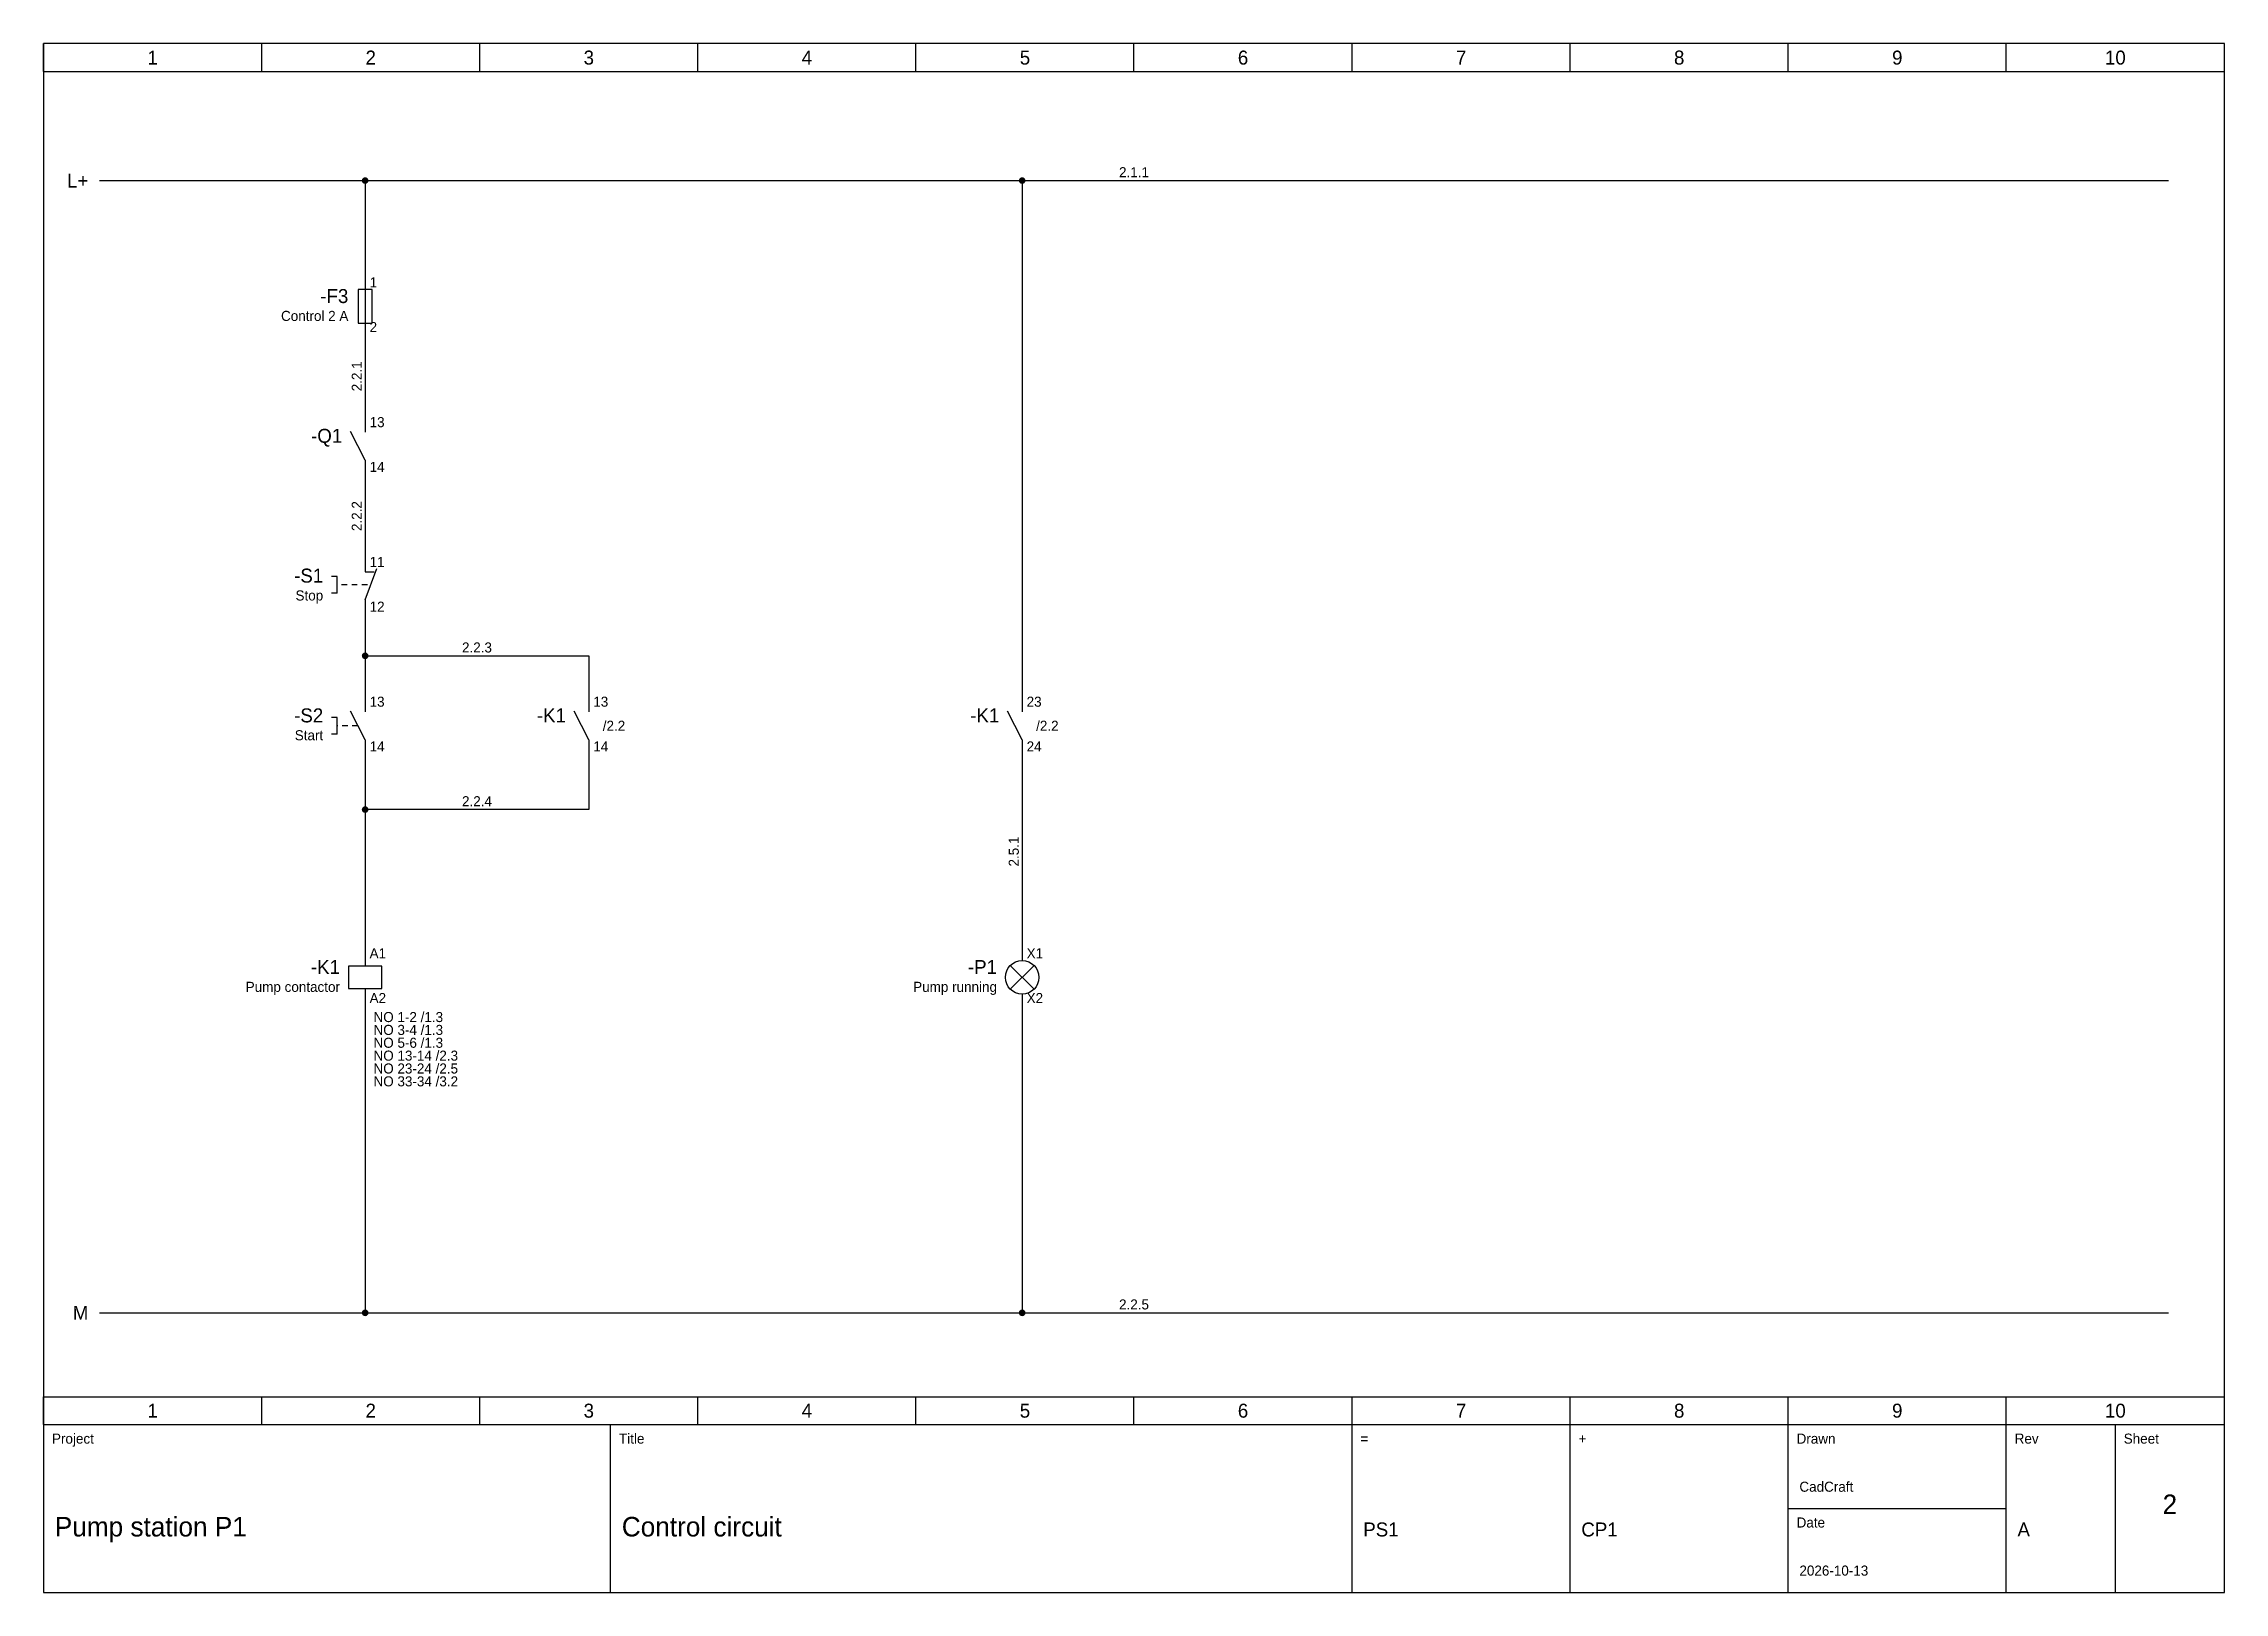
# Paper-space layout 'Sheet 2' of a CAD drawing. Header units: millimetres. Extents: x 20 to 410, y 10 to 287.
import ezdxf
from ezdxf.enums import TextEntityAlignment as Align

# ---------------------------------------------------------------- set-up
doc = ezdxf.new("R2010")
doc.units = ezdxf.units.MM
for name, color, linetype in [('EL-FRAME', 7, 'Continuous'), ('EL-SYMBOL', 7, 'Continuous'), ('EL-TEXT', 7, 'Continuous'), ('EL-WIRE', 7, 'Continuous'), ('EL-WIRE-0V', 7, 'Continuous'), ('EL-WIRE-24VDC', 7, 'Continuous'), ('EL-WIRENO', 7, 'Continuous')]:
    doc.layers.add(name, color=color, linetype=linetype)

# ---------------------------------------------------------------- blocks, each defined once
blk = doc.blocks.new('EL_FRAME_A3')
for p, q in [((20, 282), (20, 287)), ((59, 282), (59, 287)), ((98, 282), (98, 287)), ((137, 282), (137, 287)), ((176, 282), (176, 287)), ((215, 282), (215, 287)), ((254, 282), (254, 287)), ((293, 282), (293, 287)), ((332, 282), (332, 287)), ((371, 282), (371, 287)), ((410, 282), (410, 287)), ((20, 282), (410, 282)), ((20, 45), (410, 45)), ((20, 40), (20, 45)), ((59, 40), (59, 45)), ((98, 40), (98, 45)), ((137, 40), (137, 45)), ((176, 40), (176, 45)), ((215, 40), (215, 45)), ((254, 40), (254, 45)), ((293, 40), (293, 45)), ((332, 40), (332, 45)), ((371, 40), (371, 45)), ((410, 40), (410, 45)), ((20, 40), (410, 40)), ((121.4, 10), (121.4, 40)), ((254, 10), (254, 40)), ((293, 10), (293, 40)), ((332, 10), (332, 40)), ((371, 10), (371, 40)), ((390.5, 10), (390.5, 40)), ((332, 25), (371, 25))]:
    blk.add_line(p, q)
at = {"flags": 128}
blk.add_lwpolyline([(20, 10), (410, 10), (410, 287), (20, 287)], close=True, dxfattribs=at)
for s, p in [('1', (39.5, 284.5)), ('2', (78.5, 284.5)), ('3', (117.5, 284.5)), ('4', (156.5, 284.5)), ('5', (195.5, 284.5)), ('6', (234.5, 284.5)), ('7', (273.5, 284.5)), ('8', (312.5, 284.5)), ('9', (351.5, 284.5)), ('10', (390.5, 284.5)), ('1', (39.5, 42.5)), ('2', (78.5, 42.5)), ('3', (117.5, 42.5)), ('4', (156.5, 42.5)), ('5', (195.5, 42.5)), ('6', (234.5, 42.5)), ('7', (273.5, 42.5)), ('8', (312.5, 42.5)), ('9', (351.5, 42.5)), ('10', (390.5, 42.5))]:
    blk.add_text(s, height=2.5).set_placement(p, align=Align.MIDDLE_CENTER)
for s, p in [('Project', (21.5, 37.5)), ('Title', (122.9, 37.5)), ('=', (255.5, 37.5)), ('+', (294.5, 37.5)), ('Drawn', (333.5, 37.5)), ('Rev', (372.5, 37.5)), ('Sheet', (392, 37.5)), ('Date', (333.5, 22.5))]:
    blk.add_text(s, height=1.8).set_placement(p, align=Align.MIDDLE_LEFT)
for tag, p, height in [('DRAWN', (334, 28), 1.8), ('PROJECT', (22, 20), 3.5), ('TITLE', (123.4, 20), 3.5), ('PLANT', (256, 20), 2.5), ('LOC', (295, 20), 2.5), ('REV', (373, 20), 2.5), ('DATE', (334, 13), 1.8)]:
    blk.add_attdef(tag, p, '', height=height)
for tag, height, p in [('SHEET', 3.5, (400.25, 24)), ('SHEETS', 1.8, (400.25, 16))]:
    blk.add_attdef(tag, text='', height=height).set_placement(p, align=Align.CENTER)
at = {"flags": 3}
blk.add_attdef('EL', (0, 0), '', height=1, dxfattribs=at)
blk = doc.blocks.new('EL_IEC_FUSE')
blk.add_line((0, 5), (0, -5))
at = {"flags": 128}
blk.add_lwpolyline([(-1.25, -3), (1.25, -3), (1.25, 3), (-1.25, 3)], close=True, dxfattribs=at)
for tag, p in [('P1', (0.8, 3.4)), ('P2', (0.8, -4.6))]:
    blk.add_attdef(tag, p, '', height=1.8)
for tag, height, p in [('TAG', 2.5, (-3, 0.6)), ('DESC', 1.8, (-3, -2.6))]:
    blk.add_attdef(tag, text='', height=height).set_placement(p, align=Align.RIGHT)
at = {"flags": 3}
blk.add_attdef('EL', (0, 0), '', height=1, dxfattribs=at)
at = {"flags": 1}
for tag in ['ORDER', 'FUNC', 'PART', 'MFR', 'LOC']:
    blk.add_attdef(tag, text='', height=1.8, dxfattribs=at).set_placement((-3, -5), align=Align.RIGHT)
blk = doc.blocks.new('EL_IEC_CONTACT_NO')
for p, q in [((0, 5), (0, 2.5)), ((0, -2.5), (-2.6, 2.6)), ((0, -2.5), (0, -5))]:
    blk.add_line(p, q)
for tag, p in [('P1', (0.8, 3.4)), ('XREF', (2.5, -0.9)), ('P2', (0.8, -4.6))]:
    blk.add_attdef(tag, p, '', height=1.8)
for tag, height, p in [('TAG', 2.5, (-4.1, 0.6)), ('DESC', 1.8, (-4.1, -2.6))]:
    blk.add_attdef(tag, text='', height=height).set_placement(p, align=Align.RIGHT)
at = {"flags": 3}
blk.add_attdef('EL', (0, 0), '', height=1, dxfattribs=at)
at = {"flags": 1}
for tag in ['ORDER', 'FUNC', 'PART', 'MFR', 'LOC']:
    blk.add_attdef(tag, text='', height=1.8, dxfattribs=at).set_placement((-4.1, -5), align=Align.RIGHT)
blk = doc.blocks.new('EL_IEC_PUSHBUTTON_NC')
for p, q in [((0, 5), (0, 2.5)), ((-5, 1.7), (-6, 1.7)), ((-5, -1.3), (-5, 1.7)), ((-3.2, 0.2), (-4.2, 0.2)), ((-1.4, 0.2), (-2.4, 0.2)), ((0.4, 0.2), (-0.6, 0.2)), ((0, -2.5), (2.1, 3.1)), ((0, 2.5), (1.6, 2.5)), ((-5, -1.3), (-6, -1.3)), ((0, -2.5), (0, -5))]:
    blk.add_line(p, q)
for tag, p in [('P1', (0.8, 3.4)), ('P2', (0.8, -4.6))]:
    blk.add_attdef(tag, p, '', height=1.8)
for tag, height, p in [('TAG', 2.5, (-7.5, 0.6)), ('DESC', 1.8, (-7.5, -2.6))]:
    blk.add_attdef(tag, text='', height=height).set_placement(p, align=Align.RIGHT)
at = {"flags": 3}
blk.add_attdef('EL', (0, 0), '', height=1, dxfattribs=at)
at = {"flags": 1}
for tag in ['ORDER', 'FUNC', 'PART', 'MFR', 'LOC']:
    blk.add_attdef(tag, text='', height=1.8, dxfattribs=at).set_placement((-7.5, -5), align=Align.RIGHT)
blk = doc.blocks.new('EL_IEC_PUSHBUTTON_NO')
for p, q in [((0, 5), (0, 2.5)), ((-5, 1.5), (-6, 1.5)), ((-5, -1.5), (-5, 1.5)), ((-4.9, 0), (-5, 0)), ((-3.1, 0), (-4.1, 0)), ((0, -2.5), (-2.6, 2.6)), ((-1.3, 0), (-2.3, 0)), ((-5, -1.5), (-6, -1.5)), ((0, -2.5), (0, -5))]:
    blk.add_line(p, q)
for tag, p in [('P1', (0.8, 3.4)), ('P2', (0.8, -4.6))]:
    blk.add_attdef(tag, p, '', height=1.8)
for tag, height, p in [('TAG', 2.5, (-7.5, 0.6)), ('DESC', 1.8, (-7.5, -2.6))]:
    blk.add_attdef(tag, text='', height=height).set_placement(p, align=Align.RIGHT)
at = {"flags": 3}
blk.add_attdef('EL', (0, 0), '', height=1, dxfattribs=at)
at = {"flags": 1}
for tag in ['ORDER', 'FUNC', 'PART', 'MFR', 'LOC']:
    blk.add_attdef(tag, text='', height=1.8, dxfattribs=at).set_placement((-7.5, -5), align=Align.RIGHT)
blk = doc.blocks.new('EL_IEC_COIL')
for p, q in [((0, 5), (0, 2)), ((0, -2), (0, -5))]:
    blk.add_line(p, q)
at = {"flags": 128}
blk.add_lwpolyline([(-3, -2), (3, -2), (3, 2), (-3, 2)], close=True, dxfattribs=at)
for tag, p in [('P1', (0.8, 3.4)), ('P2', (0.8, -4.6)), ('XREF1', (1.5, -8)), ('XREF2', (1.5, -10.3)), ('XREF3', (1.5, -12.6)), ('XREF4', (1.5, -14.9)), ('XREF5', (1.5, -17.2)), ('XREF6', (1.5, -19.5)), ('XREF7', (1.5, -21.8)), ('XREF8', (1.5, -24.1))]:
    blk.add_attdef(tag, p, '', height=1.8)
for tag, height, p in [('TAG', 2.5, (-4.5, 0.6)), ('DESC', 1.8, (-4.5, -2.6))]:
    blk.add_attdef(tag, text='', height=height).set_placement(p, align=Align.RIGHT)
at = {"flags": 3}
blk.add_attdef('EL', (0, 0), '', height=1, dxfattribs=at)
at = {"flags": 1}
for tag in ['ORDER', 'FUNC', 'PART', 'MFR', 'LOC']:
    blk.add_attdef(tag, text='', height=1.8, dxfattribs=at).set_placement((-4.5, -5), align=Align.RIGHT)
blk = doc.blocks.new('EL_IEC_LAMP')
for p, q in [((0, 5), (0, 3)), ((-2.12, -2.12), (2.12, 2.12)), ((-2.12, 2.12), (2.12, -2.12)), ((0, -3), (0, -5))]:
    blk.add_line(p, q)
blk.add_circle((0, 0), 3)
for tag, p in [('P1', (0.8, 3.4)), ('P2', (0.8, -4.6))]:
    blk.add_attdef(tag, p, '', height=1.8)
for tag, height, p in [('TAG', 2.5, (-4.5, 0.6)), ('DESC', 1.8, (-4.5, -2.6))]:
    blk.add_attdef(tag, text='', height=height).set_placement(p, align=Align.RIGHT)
at = {"flags": 3}
blk.add_attdef('EL', (0, 0), '', height=1, dxfattribs=at)
at = {"flags": 1}
for tag in ['ORDER', 'FUNC', 'PART', 'MFR', 'LOC']:
    blk.add_attdef(tag, text='', height=1.8, dxfattribs=at).set_placement((-4.5, -5), align=Align.RIGHT)
blk = doc.blocks.new('EL_DOT')
blk.add_hatch(color=256).paths.add_polyline_path([(0.6, 0), (0.55, 0.23), (0.42, 0.42), (0.23, 0.55), (0, 0.6), (-0.23, 0.55), (-0.42, 0.42), (-0.55, 0.23), (-0.6, 0), (-0.55, -0.23), (-0.42, -0.42), (-0.23, -0.55), (0, -0.6), (0.23, -0.55), (0.42, -0.42), (0.55, -0.23)])
at = {"flags": 3}
blk.add_attdef('EL', (0, 0), '', height=1, dxfattribs=at)
blk = doc.blocks.new('EL_WIRENO')
blk.add_attdef('WIRENO', text='', height=1.8).set_placement((0, 0.6), align=Align.CENTER)
for tag, flags in [('LOCK', 1), ('EL', 3)]:
    blk.add_attdef(tag, (0, 0), '', height=1, dxfattribs=dict(flags=flags))

psp = doc.layouts.new('Sheet 2')

# ---------------------------------------------------------------- linework, layer by layer
at = {"layer": 'EL-WIRE'}
for p, q in [((77.5, 262.5), (77.5, 245)), ((195, 262.5), (195, 170)), ((77.5, 235), (77.5, 220)), ((77.5, 210), (77.5, 195)), ((77.5, 185), (77.5, 170)), ((77.5, 160), (77.5, 125)), ((195, 160), (195, 125)), ((77.5, 115), (77.5, 60)), ((195, 115), (195, 60))]:
    psp.add_line(p, q, dxfattribs=at)
at = {"layer": 'EL-WIRE', "flags": 128}
for points in [[(77.5, 177.5), (117.5, 177.5), (117.5, 170)], [(117.5, 160), (117.5, 150), (77.5, 150)]]:
    psp.add_lwpolyline(points, dxfattribs=at)
at = {"layer": 'EL-WIRE-0V'}
psp.add_line((30, 60), (400, 60), dxfattribs=at)
at = {"layer": 'EL-WIRE-24VDC'}
psp.add_line((30, 262.5), (400, 262.5), dxfattribs=at)

# ---------------------------------------------------------------- block references
at = {"layer": 'EL-FRAME'}
psp.add_blockref('EL_FRAME_A3', (0, 0), dxfattribs=at).add_auto_attribs({'PROJECT': 'Pump station P1', 'TITLE': 'Control circuit', 'PLANT': 'PS1', 'LOC': 'CP1', 'DRAWN': 'CadCraft', 'DATE': '2026-10-13', 'REV': 'A', 'SHEET': '2'})
at = {"layer": 'EL-SYMBOL'}
for name, p, values in [('EL_IEC_FUSE', (77.5, 240), {'TAG': '-F3', 'DESC': 'Control 2 A', 'P1': '1', 'P2': '2'}), ('EL_IEC_CONTACT_NO', (77.5, 215), {'TAG': '-Q1', 'P1': '13', 'P2': '14'}), ('EL_IEC_PUSHBUTTON_NC', (77.5, 190), {'TAG': '-S1', 'DESC': 'Stop', 'P1': '11', 'P2': '12'}), ('EL_IEC_PUSHBUTTON_NO', (77.5, 165), {'TAG': '-S2', 'DESC': 'Start', 'P1': '13', 'P2': '14'}), ('EL_IEC_CONTACT_NO', (117.5, 165), {'TAG': '-K1', 'P1': '13', 'P2': '14', 'XREF': '/2.2'}), ('EL_IEC_CONTACT_NO', (195, 165), {'TAG': '-K1', 'P1': '23', 'P2': '24', 'XREF': '/2.2'}), ('EL_IEC_COIL', (77.5, 120), {'TAG': '-K1', 'DESC': 'Pump contactor', 'P1': 'A1', 'P2': 'A2', 'XREF1': 'NO 1-2 /1.3', 'XREF2': 'NO 3-4 /1.3', 'XREF3': 'NO 5-6 /1.3', 'XREF4': 'NO 13-14 /2.3', 'XREF5': 'NO 23-24 /2.5', 'XREF6': 'NO 33-34 /3.2'}), ('EL_IEC_LAMP', (195, 120), {'TAG': '-P1', 'DESC': 'Pump running', 'P1': 'X1', 'P2': 'X2'})]:
    psp.add_blockref(name, p, dxfattribs=at).add_auto_attribs(values)
at = {"layer": 'EL-WIRE'}
for p in [(77.5, 177.5), (77.5, 150)]:
    psp.add_blockref('EL_DOT', p, dxfattribs=at)
at = {"layer": 'EL-WIRE-0V'}
for p in [(77.5, 60), (195, 60)]:
    psp.add_blockref('EL_DOT', p, dxfattribs=at)
at = {"layer": 'EL-WIRE-24VDC'}
for p in [(77.5, 262.5), (195, 262.5)]:
    psp.add_blockref('EL_DOT', p, dxfattribs=at)
at = {"layer": 'EL-WIRENO'}
for p, values in [((215, 262.5), {'WIRENO': '2.1.1'}), ((97.5, 177.5), {'WIRENO': '2.2.3'}), ((97.5, 150), {'WIRENO': '2.2.4'}), ((215, 60), {'WIRENO': '2.2.5'})]:
    psp.add_blockref('EL_WIRENO', p, dxfattribs=at).add_auto_attribs(values)
at = {"layer": 'EL-WIRENO', "rotation": 90}
for p, values in [((77.5, 227.5), {'WIRENO': '2.2.1'}), ((77.5, 202.5), {'WIRENO': '2.2.2'}), ((195, 142.5), {'WIRENO': '2.5.1'})]:
    psp.add_blockref('EL_WIRENO', p, dxfattribs=at).add_auto_attribs(values)

# ---------------------------------------------------------------- texts
at = {"layer": 'EL-TEXT'}
for s, p in [('L+', (28, 262.5)), ('M', (28, 60))]:
    psp.add_text(s, height=2.5, dxfattribs=at).set_placement(p, align=Align.MIDDLE_RIGHT)

doc.saveas('drawing.dxf')
